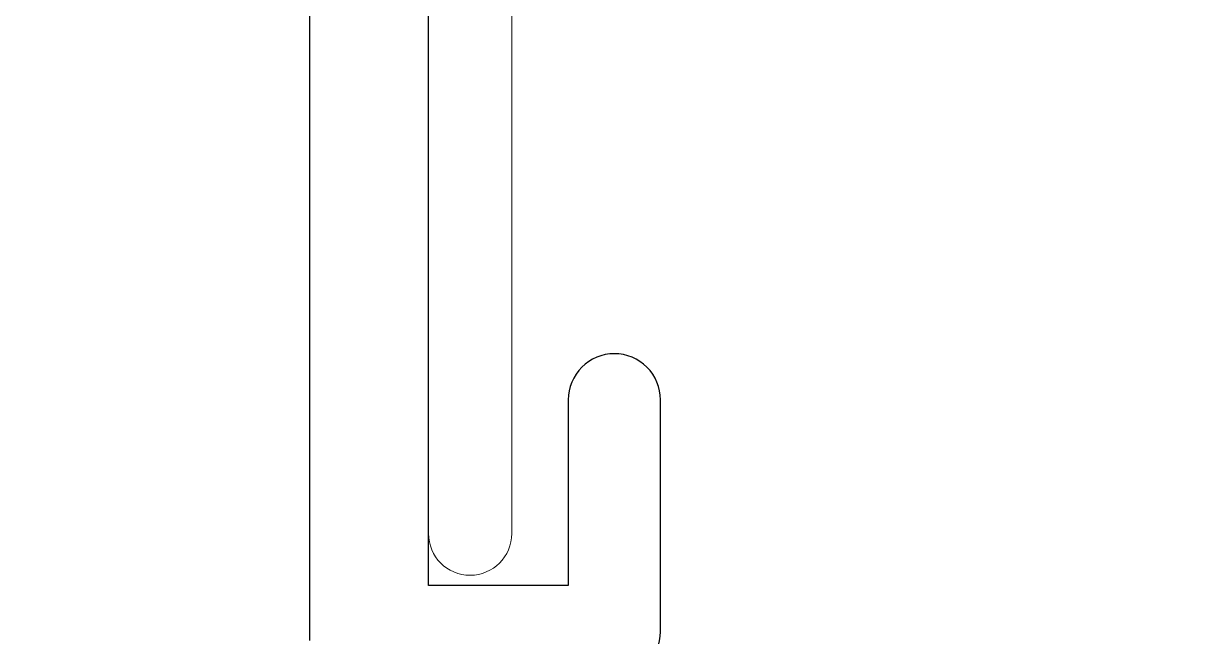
# Model space of a CAD drawing. Extents: x -138 to 168, y -127 to 80.
# Drawn here: x 11.177 to 11.961, y 53.912 to 54.324 of the extents above; entities that cross this region are included whole.
import ezdxf

# ---------------------------------------------------------------- set-up
doc = ezdxf.new("R2010")
doc.units = 0
doc.header["$MEASUREMENT"] = 0
doc.layers.get('0').update_dxf_attribs({"linetype": 'CONTINUOUS'})
doc.layers.add('ALUM-RED', color=1, linetype='CONTINUOUS', lineweight=9)
doc.layers.add('FRAME', color=1, linetype='CONTINUOUS')

# ---------------------------------------------------------------- blocks, each defined once
blk = doc.blocks.new('3809 BLOCK FRAME')
for points in [[(-1.344, 0.439), (-1.344, 0.439), (-1.359, 0.454), (-1.612, 0.454), (-1.612, 0.579, 0.414214), (-1.643, 0.61), (-1.799, 0.61, 0.414214), (-1.83, 0.579, 0.414214), (-1.799, 0.548), (-1.674, 0.548), (-1.674, 0.454), (-4.425, 0.454)], [(-3.469, 0.374), (-2.41666, 0.374, -0.5024), (-2.38697, 0.33409, 0.280293), (-2.34946, 0.19025, 0.498955), (-2.30053, 0.19797, 0.334263), (-2.30634, 0.2348, -2.470836), (-2.19366, 0.2348, 0.334263), (-2.19947, 0.19797, 0.498955), (-2.15054, 0.19025, 0.280293), (-2.11303, 0.33409, -0.5024), (-2.08334, 0.374), (-1.637, 0.374, -0.414214)]]:
    blk.add_lwpolyline(points, format="xyb")

msp = doc.modelspace()

# ---------------------------------------------------------------- linework, layer by layer
at = {"layer": 'ALUM-RED'}
msp.add_lwpolyline([(12.07691, 54.99201), (11.90691, 54.99201, 0.975), (11.90564, 54.94204, -0.975), (11.90438, 54.89201), (11.85091, 54.89201, -0.414214), (11.81991, 54.92301), (11.81991, 54.96101, 0.414214), (11.78891, 54.99201), (11.53691, 54.99201, 0.414214), (11.50591, 54.96101), (11.50591, 53.98101, -1), (11.44991, 53.98101), (11.44991, 55.01701, -0.414214), (11.48091, 55.04801)], format="xyb", dxfattribs=at)

# ---------------------------------------------------------------- block references
at = {"layer": 'FRAME', "rotation": 269.9999999999998}
msp.add_blockref('3809 BLOCK FRAME', (10.99591, 52.27201), dxfattribs=at)

doc.saveas('drawing.dxf')
